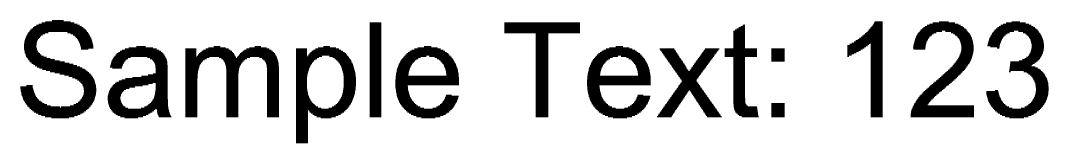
# Model space of a CAD drawing. Header units: metres. Extents: x 0.3 to 88.9, y -1.1 to 4.1.
# Drawn here: x 0.25 to 43.54, y -1.09 to 4.06 of the extents above; entities that cross this region are included whole.
import ezdxf

# ---------------------------------------------------------------- set-up
doc = ezdxf.new("R2010")
doc.units = ezdxf.units.M

msp = doc.modelspace()

# ---------------------------------------------------------------- linework, layer by layer
at = {"color": 1}
for p, q in [((1.021, 3.907), (2.637, 3.907)), ((1.142, 3.957), (2.515, 3.957)), ((1.303, 4.007), (2.349, 4.007)), ((1.584, 4.057), (2.055, 4.057)), ((14.955, 3.957), (15.446, 3.957)), ((14.955, 3.907), (15.446, 3.907)), ((20.63, 3.957), (23.801, 3.957)), ((20.63, 3.907), (23.801, 3.907)), ((30.756, 3.907), (30.761, 3.907)), ((36.176, 3.907), (36.554, 3.907)), ((36.206, 3.957), (36.554, 3.957)), ((36.233, 4.007), (36.554, 4.007)), ((38.532, 3.907), (39.733, 3.907)), ((38.676, 3.957), (39.593, 3.957)), ((38.943, 4.007), (39.333, 4.007)), ((41.634, 3.907), (42.713, 3.907)), ((41.764, 3.957), (42.579, 3.957)), ((42.002, 4.007), (42.342, 4.007)), ((0.56, 3.507), (1.269, 3.507)), ((0.592, 3.557), (1.415, 3.557)), ((0.63, 3.607), (3.041, 3.607)), ((0.672, 3.657), (2.996, 3.657)), ((0.722, 3.707), (2.945, 3.707)), ((0.779, 3.757), (2.886, 3.757)), ((0.845, 3.807), (2.817, 3.807)), ((0.925, 3.857), (2.736, 3.857)), ((2.225, 3.557), (3.081, 3.557)), ((2.369, 3.507), (3.116, 3.507)), ((14.955, 3.857), (15.446, 3.857)), ((14.955, 3.807), (15.446, 3.807)), ((14.955, 3.757), (15.446, 3.757)), ((14.955, 3.707), (15.446, 3.707)), ((14.955, 3.657), (15.446, 3.657)), ((14.955, 3.607), (15.446, 3.607)), ((14.955, 3.557), (15.446, 3.557)), ((14.955, 3.507), (15.446, 3.507)), ((20.63, 3.857), (23.801, 3.857)), ((20.63, 3.807), (23.801, 3.807)), ((20.63, 3.757), (23.801, 3.757)), ((20.63, 3.707), (23.801, 3.707)), ((20.63, 3.657), (23.801, 3.657)), ((20.63, 3.607), (23.801, 3.607)), ((20.63, 3.557), (23.801, 3.557)), ((21.948, 3.507), (22.477, 3.507)), ((30.273, 3.607), (30.761, 3.607)), ((30.273, 3.557), (30.761, 3.557)), ((30.273, 3.507), (30.761, 3.507)), ((30.342, 3.657), (30.761, 3.657)), ((30.425, 3.707), (30.761, 3.707)), ((30.507, 3.757), (30.761, 3.757)), ((30.59, 3.807), (30.761, 3.807)), ((30.673, 3.857), (30.761, 3.857)), ((35.829, 3.507), (36.554, 3.507)), ((35.882, 3.557), (36.554, 3.557)), ((35.932, 3.607), (36.554, 3.607)), ((35.98, 3.657), (36.554, 3.657)), ((36.025, 3.707), (36.554, 3.707)), ((36.067, 3.757), (36.554, 3.757)), ((36.106, 3.807), (36.554, 3.807)), ((36.142, 3.857), (36.554, 3.857)), ((38.047, 3.507), (38.705, 3.507)), ((38.082, 3.557), (38.811, 3.557)), ((38.121, 3.607), (39.047, 3.607)), ((38.166, 3.657), (40.092, 3.657)), ((38.217, 3.707), (40.042, 3.707)), ((38.276, 3.757), (39.984, 3.757)), ((38.345, 3.807), (39.916, 3.807)), ((38.428, 3.857), (39.835, 3.857)), ((39.21, 3.607), (40.138, 3.607)), ((39.441, 3.557), (40.178, 3.557)), ((39.546, 3.507), (40.213, 3.507)), ((41.171, 3.507), (41.802, 3.507)), ((41.206, 3.557), (41.896, 3.557)), ((41.245, 3.607), (42.086, 3.607)), ((41.288, 3.657), (43.075, 3.657)), ((41.338, 3.707), (43.024, 3.707)), ((41.395, 3.757), (42.965, 3.757)), ((41.46, 3.807), (42.896, 3.807)), ((41.538, 3.857), (42.814, 3.857)), ((42.287, 3.607), (43.119, 3.607)), ((42.476, 3.557), (43.157, 3.557)), ((42.569, 3.507), (43.19, 3.507)), ((0.408, 3.057), (0.917, 3.057)), ((0.413, 3.107), (0.925, 3.107)), ((0.422, 3.157), (0.938, 3.157)), ((0.433, 3.207), (0.957, 3.207)), ((0.446, 3.257), (0.983, 3.257)), ((0.463, 3.307), (1.017, 3.307)), ((0.482, 3.357), (1.059, 3.357)), ((0.505, 3.407), (1.111, 3.407)), ((0.531, 3.457), (1.177, 3.457)), ((2.463, 3.457), (3.148, 3.457)), ((2.532, 3.407), (3.176, 3.407)), ((2.586, 3.357), (3.201, 3.357)), ((2.631, 3.307), (3.223, 3.307)), ((2.667, 3.257), (3.242, 3.257)), ((2.698, 3.207), (3.259, 3.207)), ((2.723, 3.157), (3.274, 3.157)), ((2.744, 3.107), (3.286, 3.107)), ((2.762, 3.057), (3.296, 3.057)), ((14.955, 3.457), (15.446, 3.457)), ((14.955, 3.407), (15.446, 3.407)), ((14.955, 3.357), (15.446, 3.357)), ((14.955, 3.307), (15.446, 3.307)), ((14.955, 3.257), (15.446, 3.257)), ((14.955, 3.207), (15.446, 3.207)), ((14.955, 3.157), (15.446, 3.157)), ((14.955, 3.107), (15.446, 3.107)), ((14.955, 3.057), (15.446, 3.057)), ((21.948, 3.457), (22.477, 3.457)), ((21.948, 3.407), (22.477, 3.407)), ((21.948, 3.357), (22.477, 3.357)), ((21.948, 3.307), (22.477, 3.307)), ((21.948, 3.257), (22.477, 3.257)), ((21.948, 3.207), (22.477, 3.207)), ((21.948, 3.157), (22.477, 3.157)), ((21.948, 3.107), (22.477, 3.107)), ((21.948, 3.057), (22.477, 3.057)), ((30.273, 3.457), (30.761, 3.457)), ((30.273, 3.407), (30.761, 3.407)), ((30.273, 3.357), (30.761, 3.357)), ((30.273, 3.307), (30.761, 3.307)), ((30.273, 3.257), (30.761, 3.257)), ((30.273, 3.207), (30.761, 3.207)), ((30.273, 3.157), (30.761, 3.157)), ((30.273, 3.107), (30.761, 3.107)), ((30.273, 3.057), (30.761, 3.057)), ((35.172, 3.057), (35.981, 3.057)), ((35.266, 3.107), (36.038, 3.107)), ((35.354, 3.157), (36.554, 3.157)), ((35.436, 3.207), (36.554, 3.207)), ((35.512, 3.257), (36.554, 3.257)), ((35.584, 3.307), (36.554, 3.307)), ((35.65, 3.357), (36.554, 3.357)), ((35.713, 3.407), (36.554, 3.407)), ((35.773, 3.457), (36.554, 3.457)), ((36.063, 3.107), (36.554, 3.107)), ((36.063, 3.057), (36.554, 3.057)), ((37.87, 3.057), (38.376, 3.057)), ((37.881, 3.107), (38.389, 3.107)), ((37.894, 3.157), (38.407, 3.157)), ((37.908, 3.207), (38.428, 3.207)), ((37.925, 3.257), (38.455, 3.257)), ((37.944, 3.307), (38.486, 3.307)), ((37.965, 3.357), (38.525, 3.357)), ((37.989, 3.407), (38.572, 3.407)), ((38.016, 3.457), (38.63, 3.457)), ((39.619, 3.457), (40.245, 3.457)), ((39.677, 3.407), (40.272, 3.407)), ((39.724, 3.357), (40.296, 3.357)), ((39.763, 3.307), (40.317, 3.307)), ((39.795, 3.257), (40.334, 3.257)), ((39.821, 3.207), (40.349, 3.207)), ((39.842, 3.157), (40.361, 3.157)), ((39.858, 3.107), (40.371, 3.107)), ((39.87, 3.057), (40.378, 3.057)), ((40.987, 3.057), (41.497, 3.057)), ((40.999, 3.107), (41.512, 3.107)), ((41.013, 3.157), (41.53, 3.157)), ((41.029, 3.207), (41.551, 3.207)), ((41.046, 3.257), (41.576, 3.257)), ((41.066, 3.307), (41.605, 3.307)), ((41.088, 3.357), (41.64, 3.357)), ((41.113, 3.407), (41.682, 3.407)), ((41.14, 3.457), (41.735, 3.457)), ((42.634, 3.457), (43.22, 3.457)), ((42.685, 3.407), (43.246, 3.407)), ((42.726, 3.357), (43.268, 3.357)), ((42.759, 3.307), (43.288, 3.307)), ((42.785, 3.257), (43.304, 3.257)), ((42.805, 3.207), (43.318, 3.207)), ((42.82, 3.157), (43.329, 3.157)), ((42.831, 3.107), (43.337, 3.107)), ((42.837, 3.057), (43.342, 3.057)), ((0.404, 2.957), (0.916, 2.957)), ((0.405, 3.007), (0.914, 3.007)), ((0.405, 2.907), (0.922, 2.907)), ((0.41, 2.857), (0.934, 2.857)), ((0.416, 2.807), (0.952, 2.807)), ((0.426, 2.757), (0.978, 2.757)), ((0.438, 2.707), (1.012, 2.707)), ((0.454, 2.657), (1.059, 2.657)), ((0.472, 2.607), (1.123, 2.607)), ((2.777, 3.007), (3.304, 3.007)), ((2.788, 2.957), (3.309, 2.957)), ((2.798, 2.907), (3.313, 2.907)), ((2.805, 2.857), (3.098, 2.857)), ((4.261, 2.607), (6.302, 2.607)), ((4.311, 2.657), (6.264, 2.657)), ((4.371, 2.707), (6.217, 2.707)), ((4.444, 2.757), (6.155, 2.757)), ((4.535, 2.807), (6.075, 2.807)), ((4.652, 2.857), (5.972, 2.857)), ((4.815, 2.907), (5.827, 2.907)), ((5.139, 2.957), (5.511, 2.957)), ((7.203, 2.857), (7.643, 2.857)), ((7.203, 2.807), (7.643, 2.807)), ((7.203, 2.757), (7.643, 2.757)), ((7.203, 2.707), (7.643, 2.707)), ((7.203, 2.657), (7.643, 2.657)), ((7.203, 2.607), (7.643, 2.607)), ((7.729, 2.607), (9.268, 2.607)), ((7.775, 2.657), (9.234, 2.657)), ((7.827, 2.707), (9.193, 2.707)), ((7.889, 2.757), (9.144, 2.757)), ((7.961, 2.807), (9.082, 2.807)), ((8.049, 2.857), (9.003, 2.857)), ((8.167, 2.907), (8.89, 2.907)), ((8.396, 2.957), (8.656, 2.957)), ((9.457, 2.607), (10.989, 2.607)), ((9.503, 2.657), (10.955, 2.657)), ((9.556, 2.707), (10.914, 2.707)), ((9.616, 2.757), (10.864, 2.757)), ((9.687, 2.807), (10.802, 2.807)), ((9.773, 2.857), (10.721, 2.857)), ((9.89, 2.907), (10.607, 2.907)), ((10.114, 2.957), (10.37, 2.957)), ((11.858, 2.857), (12.306, 2.857)), ((11.858, 2.807), (12.306, 2.807)), ((11.858, 2.757), (12.306, 2.757)), ((11.858, 2.707), (12.306, 2.707)), ((11.858, 2.657), (12.306, 2.657)), ((11.858, 2.607), (12.306, 2.607)), ((12.372, 2.607), (13.994, 2.607)), ((12.416, 2.657), (13.945, 2.657)), ((12.466, 2.707), (13.888, 2.707)), ((12.522, 2.757), (13.823, 2.757)), ((12.589, 2.807), (13.746, 2.807)), ((12.671, 2.857), (13.651, 2.857)), ((12.784, 2.907), (13.523, 2.907)), ((13.014, 2.957), (13.279, 2.957)), ((14.955, 3.007), (15.446, 3.007)), ((14.955, 2.957), (15.446, 2.957)), ((14.955, 2.907), (15.446, 2.907)), ((14.955, 2.857), (15.446, 2.857)), ((14.955, 2.807), (15.446, 2.807)), ((14.955, 2.757), (15.446, 2.757)), ((14.955, 2.707), (15.446, 2.707)), ((14.955, 2.657), (15.446, 2.657)), ((14.955, 2.607), (15.446, 2.607)), ((16.467, 2.607), (18.308, 2.607)), ((16.521, 2.657), (18.255, 2.657)), ((16.582, 2.707), (18.195, 2.707)), ((16.653, 2.757), (18.125, 2.757)), ((16.737, 2.807), (18.044, 2.807)), ((16.84, 2.857), (17.942, 2.857)), ((16.98, 2.907), (17.805, 2.907)), ((17.25, 2.957), (17.541, 2.957)), ((21.948, 3.007), (22.477, 3.007)), ((21.948, 2.957), (22.477, 2.957)), ((21.948, 2.907), (22.477, 2.907)), ((21.948, 2.857), (22.477, 2.857)), ((21.948, 2.807), (22.477, 2.807)), ((21.948, 2.757), (22.477, 2.757)), ((21.948, 2.707), (22.477, 2.707)), ((21.948, 2.657), (22.477, 2.657)), ((21.948, 2.607), (22.477, 2.607)), ((24.54, 2.607), (26.382, 2.607)), ((24.595, 2.657), (26.329, 2.657)), ((24.656, 2.707), (26.268, 2.707)), ((24.727, 2.757), (26.199, 2.757)), ((24.81, 2.807), (26.117, 2.807)), ((24.913, 2.857), (26.016, 2.857)), ((25.053, 2.907), (25.879, 2.907)), ((25.323, 2.957), (25.615, 2.957)), ((27.169, 2.857), (27.781, 2.857)), ((27.205, 2.807), (27.814, 2.807)), ((27.24, 2.757), (27.847, 2.757)), ((27.275, 2.707), (27.879, 2.707)), ((27.31, 2.657), (27.912, 2.657)), ((27.345, 2.607), (27.945, 2.607)), ((28.903, 2.607), (29.484, 2.607)), ((28.939, 2.657), (29.52, 2.657)), ((28.974, 2.707), (29.557, 2.707)), ((29.01, 2.757), (29.594, 2.757)), ((29.046, 2.807), (29.63, 2.807)), ((29.081, 2.857), (29.667, 2.857)), ((29.913, 2.857), (31.255, 2.857)), ((29.913, 2.807), (31.255, 2.807)), ((29.913, 2.757), (31.255, 2.757)), ((29.913, 2.707), (31.255, 2.707)), ((29.913, 2.657), (31.255, 2.657)), ((29.913, 2.607), (31.255, 2.607)), ((30.273, 3.007), (30.761, 3.007)), ((30.273, 2.957), (30.761, 2.957)), ((30.273, 2.907), (30.761, 2.907)), ((31.872, 2.857), (32.431, 2.857)), ((31.872, 2.807), (32.431, 2.807)), ((31.872, 2.757), (32.431, 2.757)), ((31.872, 2.707), (32.431, 2.707)), ((31.872, 2.657), (32.431, 2.657)), ((31.872, 2.607), (32.431, 2.607)), ((35.08, 3.007), (35.919, 3.007)), ((35.08, 2.957), (35.853, 2.957)), ((35.08, 2.907), (35.781, 2.907)), ((35.08, 2.857), (35.705, 2.857)), ((35.08, 2.807), (35.624, 2.807)), ((35.08, 2.757), (35.538, 2.757)), ((35.08, 2.707), (35.448, 2.707)), ((35.08, 2.657), (35.352, 2.657)), ((35.08, 2.607), (35.247, 2.607)), ((36.063, 3.007), (36.554, 3.007)), ((36.063, 2.957), (36.554, 2.957)), ((36.063, 2.907), (36.554, 2.907)), ((36.063, 2.857), (36.554, 2.857)), ((36.063, 2.807), (36.554, 2.807)), ((36.063, 2.757), (36.554, 2.757)), ((36.063, 2.707), (36.554, 2.707)), ((36.063, 2.657), (36.554, 2.657)), ((36.063, 2.607), (36.554, 2.607)), ((37.847, 2.907), (38.351, 2.907)), ((37.853, 2.957), (38.357, 2.957)), ((37.861, 3.007), (38.365, 3.007)), ((37.868, 2.857), (38.348, 2.857)), ((39.816, 2.607), (40.349, 2.607)), ((39.835, 2.657), (40.361, 2.657)), ((39.851, 2.707), (40.37, 2.707)), ((39.864, 2.757), (40.378, 2.757)), ((39.874, 2.807), (40.383, 2.807)), ((39.877, 3.007), (40.383, 3.007)), ((39.88, 2.857), (40.386, 2.857)), ((39.882, 2.957), (40.386, 2.957)), ((39.883, 2.907), (40.387, 2.907)), ((40.977, 3.007), (41.484, 3.007)), ((41.099, 2.957), (41.474, 2.957)), ((41.381, 2.907), (41.465, 2.907)), ((42.725, 2.607), (43.263, 2.607)), ((42.759, 2.657), (43.285, 2.657)), ((42.785, 2.707), (43.303, 2.707)), ((42.805, 2.757), (43.318, 2.757)), ((42.82, 2.807), (43.329, 2.807)), ((42.83, 2.857), (43.337, 2.857)), ((42.837, 2.907), (43.343, 2.907)), ((42.84, 3.007), (43.345, 3.007)), ((42.84, 2.957), (43.345, 2.957)), ((0.495, 2.557), (1.218, 2.557)), ((0.521, 2.507), (1.343, 2.507)), ((0.552, 2.457), (1.497, 2.457)), ((0.587, 2.407), (1.679, 2.407)), ((0.628, 2.357), (1.889, 2.357)), ((0.675, 2.307), (2.101, 2.307)), ((0.729, 2.257), (2.296, 2.257)), ((0.792, 2.207), (2.473, 2.207)), ((4.048, 2.207), (4.564, 2.207)), ((4.064, 2.257), (4.589, 2.257)), ((4.083, 2.307), (4.619, 2.307)), ((4.103, 2.357), (4.656, 2.357)), ((4.127, 2.407), (4.703, 2.407)), ((4.154, 2.457), (4.77, 2.457)), ((4.184, 2.507), (4.88, 2.507)), ((4.22, 2.557), (6.332, 2.557)), ((5.601, 2.507), (6.357, 2.507)), ((5.715, 2.457), (6.378, 2.457)), ((5.789, 2.407), (6.395, 2.407)), ((5.842, 2.357), (6.409, 2.357)), ((5.876, 2.307), (6.42, 2.307)), ((5.901, 2.257), (6.427, 2.257)), ((5.918, 2.207), (6.432, 2.207)), ((7.203, 2.557), (7.643, 2.557)), ((7.203, 2.507), (7.643, 2.507)), ((7.203, 2.457), (8.079, 2.457)), ((7.203, 2.407), (7.996, 2.407)), ((7.203, 2.357), (7.935, 2.357)), ((7.203, 2.307), (7.887, 2.307)), ((7.203, 2.257), (7.849, 2.257)), ((7.203, 2.207), (7.819, 2.207)), ((7.653, 2.507), (8.201, 2.507)), ((7.688, 2.557), (9.296, 2.557)), ((8.62, 2.507), (9.32, 2.507)), ((8.72, 2.457), (9.339, 2.457)), ((8.778, 2.407), (9.702, 2.407)), ((8.817, 2.357), (9.641, 2.357)), ((8.846, 2.307), (9.593, 2.307)), ((8.868, 2.257), (9.554, 2.257)), ((8.885, 2.207), (9.524, 2.207)), ((9.34, 2.457), (9.782, 2.457)), ((9.376, 2.507), (9.904, 2.507)), ((9.414, 2.557), (11.017, 2.557)), ((10.319, 2.507), (11.04, 2.507)), ((10.423, 2.457), (11.06, 2.457)), ((10.488, 2.407), (11.076, 2.407)), ((10.534, 2.357), (11.09, 2.357)), ((10.567, 2.307), (11.101, 2.307)), ((10.591, 2.257), (11.11, 2.257)), ((10.607, 2.207), (11.117, 2.207)), ((11.858, 2.557), (12.306, 2.557)), ((11.858, 2.507), (12.807, 2.507)), ((11.858, 2.457), (12.725, 2.457)), ((11.858, 2.407), (12.662, 2.407)), ((11.858, 2.357), (12.609, 2.357)), ((11.858, 2.307), (12.563, 2.307)), ((11.858, 2.257), (12.522, 2.257)), ((11.858, 2.207), (12.487, 2.207)), ((12.332, 2.557), (12.934, 2.557)), ((13.27, 2.557), (14.038, 2.557)), ((13.399, 2.507), (14.077, 2.507)), ((13.481, 2.457), (14.111, 2.457)), ((13.544, 2.407), (14.143, 2.407)), ((13.596, 2.357), (14.171, 2.357)), ((13.641, 2.307), (14.196, 2.307)), ((13.679, 2.257), (14.219, 2.257)), ((13.711, 2.207), (14.24, 2.207)), ((14.955, 2.557), (15.446, 2.557)), ((14.955, 2.507), (15.446, 2.507)), ((14.955, 2.457), (15.446, 2.457)), ((14.955, 2.407), (15.446, 2.407)), ((14.955, 2.357), (15.446, 2.357)), ((14.955, 2.307), (15.446, 2.307)), ((14.955, 2.257), (15.446, 2.257)), ((14.955, 2.207), (15.446, 2.207)), ((16.189, 2.207), (16.729, 2.207)), ((16.212, 2.257), (16.765, 2.257)), ((16.238, 2.307), (16.808, 2.307)), ((16.267, 2.357), (16.859, 2.357)), ((16.299, 2.407), (16.92, 2.407)), ((16.335, 2.457), (16.996, 2.457)), ((16.374, 2.507), (17.101, 2.507)), ((16.418, 2.557), (17.332, 2.557)), ((17.472, 2.557), (18.356, 2.557)), ((17.698, 2.507), (18.399, 2.507)), ((17.802, 2.457), (18.438, 2.457)), ((17.876, 2.407), (18.472, 2.407)), ((17.935, 2.357), (18.503, 2.357)), ((17.984, 2.307), (18.531, 2.307)), ((18.026, 2.257), (18.557, 2.257)), ((18.06, 2.207), (18.579, 2.207)), ((21.948, 2.557), (22.477, 2.557)), ((21.948, 2.507), (22.477, 2.507)), ((21.948, 2.457), (22.477, 2.457)), ((21.948, 2.407), (22.477, 2.407)), ((21.948, 2.357), (22.477, 2.357)), ((21.948, 2.307), (22.477, 2.307)), ((21.948, 2.257), (22.477, 2.257)), ((21.948, 2.207), (22.477, 2.207)), ((24.263, 2.207), (24.803, 2.207)), ((24.286, 2.257), (24.839, 2.257)), ((24.312, 2.307), (24.882, 2.307)), ((24.341, 2.357), (24.933, 2.357)), ((24.373, 2.407), (24.993, 2.407)), ((24.408, 2.457), (25.07, 2.457)), ((24.448, 2.507), (25.175, 2.507)), ((24.491, 2.557), (25.405, 2.557)), ((25.546, 2.557), (26.43, 2.557)), ((25.772, 2.507), (26.473, 2.507)), ((25.875, 2.457), (26.512, 2.457)), ((25.949, 2.407), (26.546, 2.407)), ((26.008, 2.357), (26.577, 2.357)), ((26.058, 2.307), (26.605, 2.307)), ((26.1, 2.257), (26.63, 2.257)), ((26.134, 2.207), (26.653, 2.207)), ((27.38, 2.557), (27.978, 2.557)), ((27.416, 2.507), (28.01, 2.507)), ((27.451, 2.457), (28.043, 2.457)), ((27.486, 2.407), (28.076, 2.407)), ((27.521, 2.357), (28.109, 2.357)), ((27.556, 2.307), (28.141, 2.307)), ((27.592, 2.257), (28.174, 2.257)), ((27.627, 2.207), (28.207, 2.207)), ((28.618, 2.207), (29.19, 2.207)), ((28.653, 2.257), (29.227, 2.257)), ((28.689, 2.307), (29.263, 2.307)), ((28.725, 2.357), (29.3, 2.357)), ((28.76, 2.407), (29.337, 2.407)), ((28.796, 2.457), (29.374, 2.457)), ((28.832, 2.507), (29.41, 2.507)), ((28.867, 2.557), (29.447, 2.557)), ((29.913, 2.557), (31.255, 2.557)), ((30.273, 2.507), (30.761, 2.507)), ((30.273, 2.457), (30.761, 2.457)), ((30.273, 2.407), (30.761, 2.407)), ((30.273, 2.357), (30.761, 2.357)), ((30.273, 2.307), (30.761, 2.307)), ((30.273, 2.257), (30.761, 2.257)), ((30.273, 2.207), (30.761, 2.207)), ((31.872, 2.557), (32.431, 2.557)), ((31.872, 2.507), (32.431, 2.507)), ((31.872, 2.457), (32.431, 2.457)), ((31.872, 2.407), (32.431, 2.407)), ((31.872, 2.357), (32.431, 2.357)), ((35.08, 2.557), (35.131, 2.557)), ((36.063, 2.557), (36.554, 2.557)), ((36.063, 2.507), (36.554, 2.507)), ((36.063, 2.457), (36.554, 2.457)), ((36.063, 2.407), (36.554, 2.407)), ((36.063, 2.357), (36.554, 2.357)), ((36.063, 2.307), (36.554, 2.307)), ((36.063, 2.257), (36.554, 2.257)), ((36.063, 2.207), (36.554, 2.207)), ((39.558, 2.207), (40.166, 2.207)), ((39.6, 2.257), (40.198, 2.257)), ((39.639, 2.307), (40.227, 2.307)), ((39.676, 2.357), (40.253, 2.357)), ((39.709, 2.407), (40.277, 2.407)), ((39.74, 2.457), (40.299, 2.457)), ((39.768, 2.507), (40.318, 2.507)), ((39.794, 2.557), (40.334, 2.557)), ((41.931, 2.207), (42.874, 2.207)), ((41.937, 2.257), (42.957, 2.257)), ((41.943, 2.307), (43.025, 2.307)), ((42.311, 2.357), (43.082, 2.357)), ((42.45, 2.407), (43.131, 2.407)), ((42.547, 2.457), (43.172, 2.457)), ((42.623, 2.507), (43.207, 2.507)), ((42.681, 2.557), (43.238, 2.557)), ((0.865, 2.157), (2.626, 2.157)), ((0.95, 2.107), (2.752, 2.107)), ((1.052, 2.057), (2.853, 2.057)), ((1.18, 2.007), (2.939, 2.007)), ((1.331, 1.957), (3.013, 1.957)), ((1.504, 1.907), (3.078, 1.907)), ((1.698, 1.857), (3.134, 1.857)), ((1.904, 1.807), (3.183, 1.807)), ((2.1, 1.757), (3.226, 1.757)), ((4.022, 2.107), (4.524, 2.107)), ((4.034, 2.157), (4.542, 2.157)), ((4.118, 2.057), (4.508, 2.057)), ((4.484, 2.007), (4.494, 2.007)), ((5.632, 1.757), (6.442, 1.757)), ((5.842, 1.807), (6.442, 1.807)), ((5.931, 2.157), (6.435, 2.157)), ((5.939, 2.107), (6.438, 2.107)), ((5.945, 2.057), (6.44, 2.057)), ((5.946, 1.857), (6.442, 1.857)), ((5.947, 1.907), (6.442, 1.907)), ((5.948, 2.007), (6.441, 2.007)), ((5.948, 1.957), (6.442, 1.957)), ((7.203, 2.157), (7.793, 2.157)), ((7.203, 2.107), (7.773, 2.107)), ((7.203, 2.057), (7.756, 2.057)), ((7.203, 2.007), (7.742, 2.007)), ((7.203, 1.957), (7.731, 1.957)), ((7.203, 1.907), (7.722, 1.907)), ((7.203, 1.857), (7.715, 1.857)), ((7.203, 1.807), (7.709, 1.807)), ((7.203, 1.757), (7.704, 1.757)), ((8.898, 2.157), (9.499, 2.157)), ((8.908, 2.107), (9.479, 2.107)), ((8.915, 2.057), (9.463, 2.057)), ((8.92, 2.007), (9.449, 2.007)), ((8.923, 1.957), (9.439, 1.957)), ((8.925, 1.907), (9.431, 1.907)), ((8.925, 1.857), (9.425, 1.857)), ((8.925, 1.807), (9.42, 1.807)), ((8.925, 1.757), (9.418, 1.757)), ((10.618, 2.157), (11.122, 2.157)), ((10.626, 2.107), (11.126, 2.107)), ((10.632, 2.057), (11.128, 2.057)), ((10.636, 2.007), (11.13, 2.007)), ((10.638, 1.957), (11.13, 1.957)), ((10.64, 1.907), (11.13, 1.907)), ((10.641, 1.857), (11.13, 1.857)), ((10.641, 1.807), (11.13, 1.807)), ((10.641, 1.757), (11.13, 1.757)), ((11.858, 2.157), (12.457, 2.157)), ((11.858, 2.107), (12.431, 2.107)), ((11.858, 2.057), (12.409, 2.057)), ((11.858, 2.007), (12.389, 2.007)), ((11.858, 1.957), (12.373, 1.957)), ((11.858, 1.907), (12.358, 1.907)), ((11.858, 1.857), (12.346, 1.857)), ((11.858, 1.807), (12.335, 1.807)), ((11.858, 1.757), (12.327, 1.757)), ((13.739, 2.157), (14.259, 2.157)), ((13.763, 2.107), (14.276, 2.107)), ((13.783, 2.057), (14.292, 2.057)), ((13.8, 2.007), (14.306, 2.007)), ((13.815, 1.957), (14.319, 1.957)), ((13.828, 1.907), (14.33, 1.907)), ((13.838, 1.857), (14.34, 1.857)), ((13.847, 1.807), (14.348, 1.807)), ((13.855, 1.757), (14.356, 1.757)), ((14.955, 2.157), (15.446, 2.157)), ((14.955, 2.107), (15.446, 2.107)), ((14.955, 2.057), (15.446, 2.057)), ((14.955, 2.007), (15.446, 2.007)), ((14.955, 1.957), (15.446, 1.957)), ((14.955, 1.907), (15.446, 1.907)), ((14.955, 1.857), (15.446, 1.857)), ((14.955, 1.807), (15.446, 1.807)), ((14.955, 1.757), (15.446, 1.757)), ((16.065, 1.757), (16.581, 1.757)), ((16.073, 1.807), (16.586, 1.807)), ((16.082, 1.857), (16.594, 1.857)), ((16.092, 1.907), (16.603, 1.907)), ((16.104, 1.957), (16.616, 1.957)), ((16.117, 2.007), (16.631, 2.007)), ((16.132, 2.057), (16.65, 2.057)), ((16.149, 2.107), (16.672, 2.107)), ((16.168, 2.157), (16.698, 2.157)), ((18.088, 2.157), (18.599, 2.157)), ((18.111, 2.107), (18.618, 2.107)), ((18.13, 2.057), (18.634, 2.057)), ((18.146, 2.007), (18.648, 2.007)), ((18.16, 1.957), (18.661, 1.957)), ((18.171, 1.907), (18.672, 1.907)), ((18.18, 1.857), (18.682, 1.857)), ((18.188, 1.807), (18.69, 1.807)), ((18.194, 1.757), (18.697, 1.757)), ((21.948, 2.157), (22.477, 2.157)), ((21.948, 2.107), (22.477, 2.107)), ((21.948, 2.057), (22.477, 2.057)), ((21.948, 2.007), (22.477, 2.007)), ((21.948, 1.957), (22.477, 1.957)), ((21.948, 1.907), (22.477, 1.907)), ((21.948, 1.857), (22.477, 1.857)), ((21.948, 1.807), (22.477, 1.807)), ((21.948, 1.757), (22.477, 1.757)), ((24.139, 1.757), (24.654, 1.757)), ((24.147, 1.807), (24.66, 1.807)), ((24.156, 1.857), (24.667, 1.857)), ((24.166, 1.907), (24.677, 1.907)), ((24.178, 1.957), (24.69, 1.957)), ((24.191, 2.007), (24.705, 2.007)), ((24.206, 2.057), (24.723, 2.057)), ((24.223, 2.107), (24.746, 2.107)), ((24.242, 2.157), (24.772, 2.157)), ((26.162, 2.157), (26.673, 2.157)), ((26.185, 2.107), (26.691, 2.107)), ((26.204, 2.057), (26.707, 2.057)), ((26.22, 2.007), (26.722, 2.007)), ((26.233, 1.957), (26.735, 1.957)), ((26.245, 1.907), (26.746, 1.907)), ((26.254, 1.857), (26.755, 1.857)), ((26.261, 1.807), (26.763, 1.807)), ((26.267, 1.757), (26.77, 1.757)), ((27.662, 2.157), (28.239, 2.157)), ((27.697, 2.107), (28.271, 2.107)), ((27.732, 2.057), (28.302, 2.057)), ((27.768, 2.007), (28.333, 2.007)), ((27.803, 1.957), (28.364, 1.957)), ((27.838, 1.907), (28.393, 1.907)), ((27.873, 1.857), (28.933, 1.857)), ((27.908, 1.807), (28.896, 1.807)), ((27.944, 1.757), (28.86, 1.757)), ((28.41, 1.907), (28.97, 1.907)), ((28.443, 1.957), (29.007, 1.957)), ((28.477, 2.007), (29.043, 2.007)), ((28.512, 2.057), (29.08, 2.057)), ((28.547, 2.107), (29.117, 2.107)), ((28.582, 2.157), (29.153, 2.157)), ((30.273, 2.157), (30.761, 2.157)), ((30.273, 2.107), (30.761, 2.107)), ((30.273, 2.057), (30.761, 2.057)), ((30.273, 2.007), (30.761, 2.007)), ((30.273, 1.957), (30.761, 1.957)), ((30.273, 1.907), (30.761, 1.907)), ((30.273, 1.857), (30.761, 1.857)), ((30.273, 1.807), (30.761, 1.807)), ((30.273, 1.757), (30.761, 1.757)), ((36.063, 2.157), (36.554, 2.157)), ((36.063, 2.107), (36.554, 2.107)), ((36.063, 2.057), (36.554, 2.057)), ((36.063, 2.007), (36.554, 2.007)), ((36.063, 1.957), (36.554, 1.957)), ((36.063, 1.907), (36.554, 1.907)), ((36.063, 1.857), (36.554, 1.857)), ((36.063, 1.807), (36.554, 1.807)), ((36.063, 1.757), (36.554, 1.757)), ((39.1, 1.757), (39.781, 1.757)), ((39.156, 1.807), (39.832, 1.807)), ((39.211, 1.857), (39.881, 1.857)), ((39.265, 1.907), (39.928, 1.907)), ((39.317, 1.957), (39.973, 1.957)), ((39.369, 2.007), (40.016, 2.007)), ((39.418, 2.057), (40.057, 2.057)), ((39.467, 2.107), (40.096, 2.107)), ((39.513, 2.157), (40.132, 2.157)), ((41.893, 1.907), (41.943, 1.907)), ((41.899, 1.957), (43.223, 1.957)), ((41.905, 2.007), (43.16, 2.007)), ((41.912, 2.057), (43.082, 2.057)), ((41.918, 2.107), (42.98, 2.107)), ((41.924, 2.157), (42.833, 2.157)), ((42.511, 1.907), (43.276, 1.907)), ((42.627, 1.857), (43.321, 1.857)), ((42.707, 1.807), (43.36, 1.807)), ((42.77, 1.757), (43.393, 1.757)), ((0.499, 1.307), (0.753, 1.307)), ((2.283, 1.707), (3.263, 1.707)), ((2.44, 1.657), (3.295, 1.657)), ((2.559, 1.607), (3.323, 1.607)), ((2.651, 1.557), (3.348, 1.557)), ((2.723, 1.507), (3.369, 1.507)), ((2.779, 1.457), (3.386, 1.457)), ((2.822, 1.407), (3.401, 1.407)), ((2.855, 1.357), (3.413, 1.357)), ((2.881, 1.307), (3.422, 1.307)), ((4.134, 1.307), (5.382, 1.307)), ((4.182, 1.357), (5.626, 1.357)), ((4.24, 1.407), (5.811, 1.407)), ((4.313, 1.457), (6.442, 1.457)), ((4.401, 1.507), (6.442, 1.507)), ((4.513, 1.557), (6.442, 1.557)), ((4.676, 1.607), (6.442, 1.607)), ((4.968, 1.657), (6.442, 1.657)), ((5.346, 1.707), (6.442, 1.707)), ((5.945, 1.407), (6.442, 1.407)), ((5.945, 1.357), (6.442, 1.357)), ((5.945, 1.307), (6.442, 1.307)), ((7.203, 1.707), (7.7, 1.707)), ((7.203, 1.657), (7.698, 1.657)), ((7.203, 1.607), (7.696, 1.607)), ((7.203, 1.557), (7.695, 1.557)), ((7.203, 1.507), (7.694, 1.507)), ((7.203, 1.457), (7.694, 1.457)), ((7.203, 1.407), (7.694, 1.407)), ((7.203, 1.357), (7.694, 1.357)), ((7.203, 1.307), (7.694, 1.307)), ((8.925, 1.707), (9.416, 1.707)), ((8.925, 1.657), (9.416, 1.657)), ((8.925, 1.607), (9.416, 1.607)), ((8.925, 1.557), (9.416, 1.557)), ((8.925, 1.507), (9.416, 1.507)), ((8.925, 1.457), (9.416, 1.457)), ((8.925, 1.407), (9.416, 1.407)), ((8.925, 1.357), (9.416, 1.357)), ((8.925, 1.307), (9.416, 1.307)), ((10.641, 1.707), (11.13, 1.707)), ((10.641, 1.657), (11.13, 1.657)), ((10.641, 1.607), (11.13, 1.607)), ((10.641, 1.557), (11.13, 1.557)), ((10.641, 1.507), (11.13, 1.507)), ((10.641, 1.457), (11.13, 1.457)), ((10.641, 1.407), (11.13, 1.407)), ((10.641, 1.357), (11.13, 1.357)), ((10.641, 1.307), (11.13, 1.307)), ((11.858, 1.707), (12.319, 1.707)), ((11.858, 1.657), (12.314, 1.657)), ((11.858, 1.607), (12.309, 1.607)), ((11.858, 1.557), (12.306, 1.557)), ((11.858, 1.507), (12.304, 1.507)), ((11.858, 1.457), (12.303, 1.457)), ((11.858, 1.407), (12.303, 1.407)), ((11.858, 1.357), (12.304, 1.357)), ((11.858, 1.307), (12.306, 1.307)), ((13.86, 1.707), (14.362, 1.707)), ((13.865, 1.657), (14.366, 1.657)), ((13.867, 1.307), (14.368, 1.307)), ((13.868, 1.607), (14.37, 1.607)), ((13.869, 1.357), (14.371, 1.357)), ((13.87, 1.557), (14.372, 1.557)), ((13.871, 1.407), (14.373, 1.407)), ((13.872, 1.507), (14.374, 1.507)), ((13.872, 1.457), (14.374, 1.457)), ((14.955, 1.707), (15.446, 1.707)), ((14.955, 1.657), (15.446, 1.657)), ((14.955, 1.607), (15.446, 1.607)), ((14.955, 1.557), (15.446, 1.557)), ((14.955, 1.507), (15.446, 1.507)), ((14.955, 1.457), (15.446, 1.457)), ((14.955, 1.407), (15.446, 1.407)), ((14.955, 1.357), (15.446, 1.357)), ((14.955, 1.307), (15.446, 1.307)), ((16.044, 1.457), (18.715, 1.457)), ((16.044, 1.407), (18.714, 1.407)), ((16.045, 1.507), (18.714, 1.507)), ((16.045, 1.357), (18.713, 1.357)), ((16.046, 1.307), (16.552, 1.307)), ((16.047, 1.557), (18.713, 1.557)), ((16.05, 1.607), (18.711, 1.607)), ((16.054, 1.657), (18.707, 1.657)), ((16.059, 1.707), (18.702, 1.707)), ((21.948, 1.707), (22.477, 1.707)), ((21.948, 1.657), (22.477, 1.657)), ((21.948, 1.607), (22.477, 1.607)), ((21.948, 1.557), (22.477, 1.557)), ((21.948, 1.507), (22.477, 1.507)), ((21.948, 1.457), (22.477, 1.457)), ((21.948, 1.407), (22.477, 1.407)), ((21.948, 1.357), (22.477, 1.357)), ((21.948, 1.307), (22.477, 1.307)), ((24.117, 1.407), (26.788, 1.407)), ((24.118, 1.457), (26.789, 1.457)), ((24.118, 1.357), (26.787, 1.357)), ((24.119, 1.507), (26.788, 1.507)), ((24.12, 1.307), (24.626, 1.307)), ((24.121, 1.557), (26.787, 1.557)), ((24.124, 1.607), (26.784, 1.607)), ((24.128, 1.657), (26.781, 1.657)), ((24.133, 1.707), (26.776, 1.707)), ((27.979, 1.707), (28.823, 1.707)), ((27.98, 1.307), (28.855, 1.307)), ((28.014, 1.657), (28.786, 1.657)), ((28.015, 1.357), (28.82, 1.357)), ((28.049, 1.607), (28.75, 1.607)), ((28.05, 1.407), (28.785, 1.407)), ((28.084, 1.557), (28.713, 1.557)), ((28.085, 1.457), (28.75, 1.457)), ((28.12, 1.507), (28.714, 1.507)), ((30.273, 1.707), (30.761, 1.707)), ((30.273, 1.657), (30.761, 1.657)), ((30.273, 1.607), (30.761, 1.607)), ((30.273, 1.557), (30.761, 1.557)), ((30.273, 1.507), (30.761, 1.507)), ((30.273, 1.457), (30.761, 1.457)), ((30.273, 1.407), (30.761, 1.407)), ((30.273, 1.357), (30.761, 1.357)), ((30.273, 1.307), (30.761, 1.307)), ((36.063, 1.707), (36.554, 1.707)), ((36.063, 1.657), (36.554, 1.657)), ((36.063, 1.607), (36.554, 1.607)), ((36.063, 1.557), (36.554, 1.557)), ((36.063, 1.507), (36.554, 1.507)), ((36.063, 1.457), (36.554, 1.457)), ((36.063, 1.407), (36.554, 1.407)), ((36.063, 1.357), (36.554, 1.357)), ((36.063, 1.307), (36.554, 1.307)), ((38.568, 1.307), (39.283, 1.307)), ((38.626, 1.357), (39.341, 1.357)), ((38.685, 1.407), (39.399, 1.407)), ((38.745, 1.457), (39.456, 1.457)), ((38.806, 1.507), (39.512, 1.507)), ((38.866, 1.557), (39.568, 1.557)), ((38.926, 1.607), (39.623, 1.607)), ((38.985, 1.657), (39.677, 1.657)), ((39.043, 1.707), (39.73, 1.707)), ((42.821, 1.707), (43.422, 1.707)), ((42.863, 1.657), (43.447, 1.657)), ((42.899, 1.607), (43.468, 1.607)), ((42.929, 1.557), (43.486, 1.557)), ((42.954, 1.507), (43.501, 1.507)), ((42.974, 1.457), (43.513, 1.457)), ((42.99, 1.407), (43.523, 1.407)), ((43.002, 1.357), (43.531, 1.357)), ((43.011, 1.307), (43.536, 1.307)), ((0.252, 1.257), (0.76, 1.257)), ((0.255, 1.207), (0.77, 1.207)), ((0.26, 1.157), (0.78, 1.157)), ((0.266, 1.107), (0.794, 1.107)), ((0.274, 1.057), (0.809, 1.057)), ((0.285, 1.007), (0.827, 1.007)), ((0.297, 0.957), (0.848, 0.957)), ((0.311, 0.907), (0.873, 0.907)), ((2.896, 0.907), (3.412, 0.907)), ((2.899, 1.257), (3.428, 1.257)), ((2.91, 0.957), (3.421, 0.957)), ((2.913, 1.207), (3.433, 1.207)), ((2.92, 1.007), (3.428, 1.007)), ((2.921, 1.157), (3.435, 1.157)), ((2.924, 1.057), (3.433, 1.057)), ((2.925, 1.107), (3.435, 1.107)), ((3.941, 0.907), (4.472, 0.907)), ((3.951, 0.957), (4.491, 0.957)), ((3.964, 1.007), (4.518, 1.007)), ((3.981, 1.057), (4.556, 1.057)), ((4.003, 1.107), (4.608, 1.107)), ((4.028, 1.157), (4.686, 1.157)), ((4.058, 1.207), (4.822, 1.207)), ((4.093, 1.257), (5.065, 1.257)), ((5.909, 0.907), (6.444, 0.907)), ((5.92, 0.957), (6.443, 0.957)), ((5.928, 1.007), (6.443, 1.007)), ((5.935, 1.057), (6.442, 1.057)), ((5.939, 1.107), (6.442, 1.107)), ((5.943, 1.157), (6.442, 1.157)), ((5.945, 1.257), (6.442, 1.257)), ((5.945, 1.207), (6.442, 1.207)), ((7.203, 1.257), (7.694, 1.257)), ((7.203, 1.207), (7.694, 1.207)), ((7.203, 1.157), (7.694, 1.157)), ((7.203, 1.107), (7.694, 1.107)), ((7.203, 1.057), (7.694, 1.057)), ((7.203, 1.007), (7.694, 1.007)), ((7.203, 0.957), (7.694, 0.957)), ((7.203, 0.907), (7.694, 0.907)), ((8.925, 1.257), (9.416, 1.257)), ((8.925, 1.207), (9.416, 1.207)), ((8.925, 1.157), (9.416, 1.157)), ((8.925, 1.107), (9.416, 1.107)), ((8.925, 1.057), (9.416, 1.057)), ((8.925, 1.007), (9.416, 1.007)), ((8.925, 0.957), (9.416, 0.957)), ((8.925, 0.907), (9.416, 0.907)), ((10.641, 1.257), (11.13, 1.257)), ((10.641, 1.207), (11.13, 1.207)), ((10.641, 1.157), (11.13, 1.157)), ((10.641, 1.107), (11.13, 1.107)), ((10.641, 1.057), (11.13, 1.057)), ((10.641, 1.007), (11.13, 1.007)), ((10.641, 0.957), (11.13, 0.957)), ((10.641, 0.907), (11.13, 0.907)), ((11.858, 1.257), (12.309, 1.257)), ((11.858, 1.207), (12.313, 1.207)), ((11.858, 1.157), (12.319, 1.157)), ((11.858, 1.107), (12.326, 1.107)), ((11.858, 1.057), (12.334, 1.057)), ((11.858, 1.007), (12.344, 1.007)), ((11.858, 0.957), (12.357, 0.957)), ((11.858, 0.907), (12.371, 0.907)), ((13.795, 0.907), (14.3, 0.907)), ((13.81, 0.957), (14.313, 0.957)), ((13.823, 1.007), (14.325, 1.007)), ((13.834, 1.057), (14.336, 1.057)), ((13.844, 1.107), (14.345, 1.107)), ((13.851, 1.157), (14.352, 1.157)), ((13.858, 1.207), (14.359, 1.207)), ((13.863, 1.257), (14.364, 1.257)), ((14.955, 1.257), (15.446, 1.257)), ((14.955, 1.207), (15.446, 1.207)), ((14.955, 1.157), (15.446, 1.157)), ((14.955, 1.107), (15.446, 1.107)), ((14.955, 1.057), (15.446, 1.057)), ((14.955, 1.007), (15.446, 1.007)), ((14.955, 0.957), (15.446, 0.957)), ((14.955, 0.907), (15.446, 0.907)), ((16.049, 1.257), (16.556, 1.257)), ((16.053, 1.207), (16.561, 1.207)), ((16.058, 1.157), (16.568, 1.157)), ((16.065, 1.107), (16.577, 1.107)), ((16.072, 1.057), (16.587, 1.057)), ((16.081, 1.007), (16.599, 1.007)), ((16.092, 0.957), (16.614, 0.957)), ((16.104, 0.907), (16.63, 0.907)), ((18.181, 0.907), (18.404, 0.907)), ((21.948, 1.257), (22.477, 1.257)), ((21.948, 1.207), (22.477, 1.207)), ((21.948, 1.157), (22.477, 1.157)), ((21.948, 1.107), (22.477, 1.107)), ((21.948, 1.057), (22.477, 1.057)), ((21.948, 1.007), (22.477, 1.007)), ((21.948, 0.957), (22.477, 0.957)), ((21.948, 0.907), (22.477, 0.907)), ((24.123, 1.257), (24.63, 1.257)), ((24.127, 1.207), (24.635, 1.207)), ((24.132, 1.157), (24.642, 1.157)), ((24.138, 1.107), (24.65, 1.107)), ((24.146, 1.057), (24.661, 1.057)), ((24.155, 1.007), (24.673, 1.007)), ((24.165, 0.957), (24.687, 0.957)), ((24.178, 0.907), (24.704, 0.907)), ((26.255, 0.907), (26.478, 0.907)), ((27.699, 0.907), (28.26, 0.907)), ((27.734, 0.957), (28.293, 0.957)), ((27.769, 1.007), (28.327, 1.007)), ((27.804, 1.057), (28.36, 1.057)), ((27.839, 1.107), (28.393, 1.107)), ((27.874, 1.157), (28.96, 1.157)), ((27.91, 1.207), (28.925, 1.207)), ((27.945, 1.257), (28.89, 1.257)), ((28.441, 1.107), (28.996, 1.107)), ((28.474, 1.057), (29.031, 1.057)), ((28.506, 1.007), (29.066, 1.007)), ((28.539, 0.957), (29.101, 0.957)), ((28.572, 0.907), (29.136, 0.907)), ((30.273, 1.257), (30.761, 1.257)), ((30.273, 1.207), (30.761, 1.207)), ((30.273, 1.157), (30.761, 1.157)), ((30.273, 1.107), (30.761, 1.107)), ((30.273, 1.057), (30.761, 1.057)), ((30.273, 1.007), (30.761, 1.007)), ((30.273, 0.957), (30.761, 0.957)), ((30.273, 0.907), (30.761, 0.907)), ((36.063, 1.257), (36.554, 1.257)), ((36.063, 1.207), (36.554, 1.207)), ((36.063, 1.157), (36.554, 1.157)), ((36.063, 1.107), (36.554, 1.107)), ((36.063, 1.057), (36.554, 1.057)), ((36.063, 1.007), (36.554, 1.007)), ((36.063, 0.957), (36.554, 0.957)), ((36.063, 0.907), (36.554, 0.907)), ((38.159, 0.907), (38.817, 0.907)), ((38.204, 0.957), (38.873, 0.957)), ((38.251, 1.007), (38.931, 1.007)), ((38.3, 1.057), (38.988, 1.057)), ((38.35, 1.107), (39.047, 1.107)), ((38.403, 1.157), (39.106, 1.157)), ((38.457, 1.207), (39.165, 1.207)), ((38.512, 1.257), (39.224, 1.257)), ((40.928, 1.007), (41.44, 1.007)), ((40.929, 1.057), (41.428, 1.057)), ((40.935, 0.957), (41.454, 0.957)), ((40.944, 0.907), (41.47, 0.907)), ((41.304, 1.107), (41.416, 1.107)), ((42.983, 0.907), (43.513, 0.907)), ((42.996, 0.957), (43.523, 0.957)), ((43.007, 1.007), (43.53, 1.007)), ((43.014, 1.057), (43.536, 1.057)), ((43.017, 1.257), (43.54, 1.257)), ((43.018, 1.107), (43.54, 1.107)), ((43.02, 1.207), (43.541, 1.207)), ((43.02, 1.157), (43.541, 1.157)), ((0.327, 0.857), (0.902, 0.857)), ((0.346, 0.807), (0.936, 0.807)), ((0.367, 0.757), (0.978, 0.757)), ((0.39, 0.707), (1.028, 0.707)), ((0.416, 0.657), (1.088, 0.657)), ((0.445, 0.607), (1.161, 0.607)), ((0.477, 0.557), (1.25, 0.557)), ((0.512, 0.507), (1.363, 0.507)), ((0.551, 0.457), (1.517, 0.457)), ((2.345, 0.457), (3.202, 0.457)), ((2.492, 0.507), (3.238, 0.507)), ((2.595, 0.557), (3.271, 0.557)), ((2.674, 0.607), (3.299, 0.607)), ((2.735, 0.657), (3.325, 0.657)), ((2.783, 0.707), (3.348, 0.707)), ((2.821, 0.757), (3.368, 0.757)), ((2.852, 0.807), (3.386, 0.807)), ((2.877, 0.857), (3.4, 0.857)), ((3.929, 0.757), (4.453, 0.757)), ((3.93, 0.807), (4.454, 0.807)), ((3.931, 0.707), (4.458, 0.707)), ((3.934, 0.857), (4.46, 0.857)), ((3.935, 0.657), (4.469, 0.657)), ((3.942, 0.607), (4.486, 0.607)), ((3.952, 0.557), (4.512, 0.557)), ((3.966, 0.507), (4.547, 0.507)), ((3.984, 0.457), (4.594, 0.457)), ((5.565, 0.457), (6.461, 0.457)), ((5.639, 0.507), (6.457, 0.507)), ((5.699, 0.557), (6.454, 0.557)), ((5.748, 0.607), (6.452, 0.607)), ((5.79, 0.657), (6.45, 0.657)), ((5.824, 0.707), (6.448, 0.707)), ((5.853, 0.757), (6.447, 0.757)), ((5.877, 0.807), (6.446, 0.807)), ((5.895, 0.857), (6.445, 0.857)), ((7.203, 0.857), (7.694, 0.857)), ((7.203, 0.807), (7.694, 0.807)), ((7.203, 0.757), (7.694, 0.757)), ((7.203, 0.707), (7.694, 0.707)), ((7.203, 0.657), (7.694, 0.657)), ((7.203, 0.607), (7.694, 0.607)), ((7.203, 0.557), (7.694, 0.557)), ((7.203, 0.507), (7.694, 0.507)), ((7.203, 0.457), (7.694, 0.457)), ((8.925, 0.857), (9.416, 0.857)), ((8.925, 0.807), (9.416, 0.807)), ((8.925, 0.757), (9.416, 0.757)), ((8.925, 0.707), (9.416, 0.707)), ((8.925, 0.657), (9.416, 0.657)), ((8.925, 0.607), (9.416, 0.607)), ((8.925, 0.557), (9.416, 0.557)), ((8.925, 0.507), (9.416, 0.507)), ((8.925, 0.457), (9.416, 0.457)), ((10.641, 0.857), (11.13, 0.857)), ((10.641, 0.807), (11.13, 0.807)), ((10.641, 0.757), (11.13, 0.757)), ((10.641, 0.707), (11.13, 0.707)), ((10.641, 0.657), (11.13, 0.657)), ((10.641, 0.607), (11.13, 0.607)), ((10.641, 0.557), (11.13, 0.557)), ((10.641, 0.507), (11.13, 0.507)), ((10.641, 0.457), (11.13, 0.457)), ((11.858, 0.857), (12.388, 0.857)), ((11.858, 0.807), (12.408, 0.807)), ((11.858, 0.757), (12.431, 0.757)), ((11.858, 0.707), (12.458, 0.707)), ((11.858, 0.657), (12.49, 0.657)), ((11.858, 0.607), (12.528, 0.607)), ((11.858, 0.557), (12.574, 0.557)), ((11.858, 0.507), (12.627, 0.507)), ((11.858, 0.457), (12.692, 0.457)), ((13.466, 0.457), (14.096, 0.457)), ((13.531, 0.507), (14.128, 0.507)), ((13.585, 0.557), (14.158, 0.557)), ((13.631, 0.607), (14.184, 0.607)), ((13.671, 0.657), (14.208, 0.657)), ((13.704, 0.707), (14.23, 0.707)), ((13.732, 0.757), (14.25, 0.757)), ((13.757, 0.807), (14.269, 0.807)), ((13.777, 0.857), (14.285, 0.857)), ((14.955, 0.857), (15.446, 0.857)), ((14.955, 0.807), (15.446, 0.807)), ((14.955, 0.757), (15.446, 0.757)), ((14.955, 0.707), (15.446, 0.707)), ((14.955, 0.657), (15.446, 0.657)), ((14.955, 0.607), (15.446, 0.607)), ((14.955, 0.557), (15.446, 0.557)), ((14.955, 0.507), (15.446, 0.507)), ((14.955, 0.457), (15.446, 0.457)), ((16.118, 0.857), (16.65, 0.857)), ((16.133, 0.807), (16.673, 0.807)), ((16.151, 0.757), (16.699, 0.757)), ((16.171, 0.707), (16.73, 0.707)), ((16.192, 0.657), (16.766, 0.657)), ((16.217, 0.607), (16.808, 0.607)), ((16.244, 0.557), (16.857, 0.557)), ((16.275, 0.507), (16.915, 0.507)), ((16.308, 0.457), (16.987, 0.457)), ((17.855, 0.457), (18.515, 0.457)), ((17.921, 0.507), (18.547, 0.507)), ((17.974, 0.557), (18.575, 0.557)), ((18.017, 0.607), (18.601, 0.607)), ((18.054, 0.657), (18.624, 0.657)), ((18.086, 0.707), (18.645, 0.707)), ((18.114, 0.757), (18.663, 0.757)), ((18.139, 0.807), (18.68, 0.807)), ((18.161, 0.857), (18.695, 0.857)), ((21.948, 0.857), (22.477, 0.857)), ((21.948, 0.807), (22.477, 0.807)), ((21.948, 0.757), (22.477, 0.757)), ((21.948, 0.707), (22.477, 0.707)), ((21.948, 0.657), (22.477, 0.657)), ((21.948, 0.607), (22.477, 0.607)), ((21.948, 0.557), (22.477, 0.557)), ((21.948, 0.507), (22.477, 0.507)), ((21.948, 0.457), (22.477, 0.457)), ((24.191, 0.857), (24.724, 0.857)), ((24.207, 0.807), (24.747, 0.807)), ((24.225, 0.757), (24.773, 0.757)), ((24.244, 0.707), (24.804, 0.707)), ((24.266, 0.657), (24.839, 0.657)), ((24.291, 0.607), (24.881, 0.607)), ((24.318, 0.557), (24.931, 0.557)), ((24.348, 0.507), (24.989, 0.507)), ((24.382, 0.457), (25.061, 0.457)), ((25.928, 0.457), (26.589, 0.457)), ((25.995, 0.507), (26.62, 0.507)), ((26.048, 0.557), (26.649, 0.557)), ((26.091, 0.607), (26.675, 0.607)), ((26.128, 0.657), (26.698, 0.657)), ((26.16, 0.707), (26.718, 0.707)), ((26.188, 0.757), (26.737, 0.757)), ((26.213, 0.807), (26.754, 0.807)), ((26.235, 0.857), (26.768, 0.857)), ((27.382, 0.457), (27.96, 0.457)), ((27.418, 0.507), (27.994, 0.507)), ((27.453, 0.557), (28.027, 0.557)), ((27.488, 0.607), (28.06, 0.607)), ((27.523, 0.657), (28.094, 0.657)), ((27.558, 0.707), (28.127, 0.707)), ((27.593, 0.757), (28.16, 0.757)), ((27.628, 0.807), (28.193, 0.807)), ((27.664, 0.857), (28.227, 0.857)), ((28.605, 0.857), (29.171, 0.857)), ((28.638, 0.807), (29.206, 0.807)), ((28.671, 0.757), (29.242, 0.757)), ((28.704, 0.707), (29.277, 0.707)), ((28.737, 0.657), (29.312, 0.657)), ((28.77, 0.607), (29.347, 0.607)), ((28.803, 0.557), (29.382, 0.557)), ((28.836, 0.507), (29.417, 0.507)), ((28.869, 0.457), (29.452, 0.457)), ((30.273, 0.857), (30.761, 0.857)), ((30.273, 0.807), (30.761, 0.807)), ((30.274, 0.757), (30.762, 0.757)), ((30.275, 0.707), (30.764, 0.707)), ((30.276, 0.657), (30.767, 0.657)), ((30.278, 0.607), (30.773, 0.607)), ((30.282, 0.557), (30.785, 0.557)), ((30.286, 0.507), (30.813, 0.507)), ((30.291, 0.457), (30.87, 0.457)), ((31.872, 0.557), (32.431, 0.557)), ((31.872, 0.507), (32.431, 0.507)), ((31.872, 0.457), (32.431, 0.457)), ((36.063, 0.857), (36.554, 0.857)), ((36.063, 0.807), (36.554, 0.807)), ((36.063, 0.757), (36.554, 0.757)), ((36.063, 0.707), (36.554, 0.707)), ((36.063, 0.657), (36.554, 0.657)), ((36.063, 0.607), (36.554, 0.607)), ((36.063, 0.557), (36.554, 0.557)), ((36.063, 0.507), (36.554, 0.507)), ((36.063, 0.457), (36.554, 0.457)), ((37.855, 0.457), (40.393, 0.457)), ((37.88, 0.507), (38.453, 0.507)), ((37.907, 0.557), (38.487, 0.557)), ((37.936, 0.607), (38.525, 0.607)), ((37.968, 0.657), (38.566, 0.657)), ((38.001, 0.707), (38.609, 0.707)), ((38.037, 0.757), (38.657, 0.757)), ((38.075, 0.807), (38.708, 0.807)), ((38.116, 0.857), (38.762, 0.857)), ((40.955, 0.857), (41.487, 0.857)), ((40.969, 0.807), (41.508, 0.807)), ((40.984, 0.757), (41.53, 0.757)), ((41.001, 0.707), (41.556, 0.707)), ((41.021, 0.657), (41.586, 0.657)), ((41.044, 0.607), (41.622, 0.607)), ((41.07, 0.557), (41.664, 0.557)), ((41.099, 0.507), (41.716, 0.507)), ((41.131, 0.457), (41.781, 0.457)), ((42.634, 0.457), (43.306, 0.457)), ((42.705, 0.507), (43.342, 0.507)), ((42.762, 0.557), (43.374, 0.557)), ((42.811, 0.607), (43.402, 0.607)), ((42.853, 0.657), (43.428, 0.657)), ((42.889, 0.707), (43.45, 0.707)), ((42.919, 0.757), (43.47, 0.757)), ((42.944, 0.807), (43.487, 0.807)), ((42.966, 0.857), (43.501, 0.857)), ((0.594, 0.407), (1.901, 0.407)), ((0.643, 0.357), (3.116, 0.357)), ((0.697, 0.307), (3.064, 0.307)), ((0.759, 0.257), (3.005, 0.257)), ((0.829, 0.207), (2.937, 0.207)), ((0.911, 0.157), (2.858, 0.157)), ((1.009, 0.107), (2.765, 0.107)), ((1.13, 0.057), (2.653, 0.057)), ((1.292, 0.007), (2.508, 0.007)), ((1.963, 0.407), (3.162, 0.407)), ((4.005, 0.407), (4.66, 0.407)), ((4.032, 0.357), (4.77, 0.357)), ((4.063, 0.307), (5.925, 0.307)), ((4.101, 0.257), (5.86, 0.257)), ((4.145, 0.207), (5.791, 0.207)), ((4.198, 0.157), (5.714, 0.157)), ((4.262, 0.107), (5.628, 0.107)), ((4.344, 0.057), (5.526, 0.057)), ((4.456, 0.007), (5.395, 0.007)), ((5.33, 0.357), (5.986, 0.357)), ((5.469, 0.407), (6.465, 0.407)), ((5.986, 0.357), (6.472, 0.357)), ((5.993, 0.307), (6.481, 0.307)), ((6.001, 0.257), (6.493, 0.257)), ((6.011, 0.207), (6.508, 0.207)), ((6.024, 0.157), (6.525, 0.157)), ((6.04, 0.107), (6.545, 0.107)), ((6.059, 0.057), (6.568, 0.057)), ((6.081, 0.007), (6.594, 0.007)), ((7.203, 0.407), (7.694, 0.407)), ((7.203, 0.357), (7.694, 0.357)), ((7.203, 0.307), (7.694, 0.307)), ((7.203, 0.257), (7.694, 0.257)), ((7.203, 0.207), (7.694, 0.207)), ((7.203, 0.157), (7.694, 0.157)), ((7.203, 0.107), (7.694, 0.107)), ((7.203, 0.057), (7.694, 0.057)), ((7.203, 0.007), (7.694, 0.007)), ((8.925, 0.407), (9.416, 0.407)), ((8.925, 0.357), (9.416, 0.357)), ((8.925, 0.307), (9.416, 0.307)), ((8.925, 0.257), (9.416, 0.257)), ((8.925, 0.207), (9.416, 0.207)), ((8.925, 0.157), (9.416, 0.157)), ((8.925, 0.107), (9.416, 0.107)), ((8.925, 0.057), (9.416, 0.057)), ((8.925, 0.007), (9.416, 0.007)), ((10.641, 0.407), (11.13, 0.407)), ((10.641, 0.357), (11.13, 0.357)), ((10.641, 0.307), (11.13, 0.307)), ((10.641, 0.257), (11.13, 0.257)), ((10.641, 0.207), (11.13, 0.207)), ((10.641, 0.157), (11.13, 0.157)), ((10.641, 0.107), (11.13, 0.107)), ((10.641, 0.057), (11.13, 0.057)), ((10.641, 0.007), (11.13, 0.007)), ((11.858, 0.407), (12.776, 0.407)), ((11.858, 0.357), (12.915, 0.357)), ((11.858, 0.307), (13.975, 0.307)), ((11.858, 0.257), (12.349, 0.257)), ((11.858, 0.207), (12.349, 0.207)), ((11.858, 0.157), (12.349, 0.157)), ((11.858, 0.107), (12.349, 0.107)), ((11.858, 0.057), (12.349, 0.057)), ((11.858, 0.007), (12.349, 0.007)), ((12.386, 0.257), (13.924, 0.257)), ((12.434, 0.207), (13.866, 0.207)), ((12.491, 0.157), (13.8, 0.157)), ((12.557, 0.107), (13.722, 0.107)), ((12.636, 0.057), (13.629, 0.057)), ((12.736, 0.007), (13.513, 0.007)), ((13.24, 0.357), (14.02, 0.357)), ((13.38, 0.407), (14.06, 0.407)), ((14.955, 0.407), (15.446, 0.407)), ((14.955, 0.357), (15.446, 0.357)), ((14.955, 0.307), (15.446, 0.307)), ((14.955, 0.257), (15.446, 0.257)), ((14.955, 0.207), (15.446, 0.207)), ((14.955, 0.157), (15.446, 0.157)), ((14.955, 0.107), (15.446, 0.107)), ((14.955, 0.057), (15.446, 0.057)), ((14.955, 0.007), (15.446, 0.007)), ((16.346, 0.407), (17.082, 0.407)), ((16.388, 0.357), (17.24, 0.357)), ((16.435, 0.307), (18.395, 0.307)), ((16.487, 0.257), (18.345, 0.257)), ((16.547, 0.207), (18.288, 0.207)), ((16.616, 0.157), (18.222, 0.157)), ((16.697, 0.107), (18.144, 0.107)), ((16.796, 0.057), (18.047, 0.057)), ((16.927, 0.007), (17.919, 0.007)), ((17.612, 0.357), (18.44, 0.357)), ((17.764, 0.407), (18.48, 0.407)), ((21.948, 0.407), (22.477, 0.407)), ((21.948, 0.357), (22.477, 0.357)), ((21.948, 0.307), (22.477, 0.307)), ((21.948, 0.257), (22.477, 0.257)), ((21.948, 0.207), (22.477, 0.207)), ((21.948, 0.157), (22.477, 0.157)), ((21.948, 0.107), (22.477, 0.107)), ((21.948, 0.057), (22.477, 0.057)), ((21.948, 0.007), (22.477, 0.007)), ((24.42, 0.407), (25.156, 0.407)), ((24.462, 0.357), (25.314, 0.357)), ((24.509, 0.307), (26.469, 0.307)), ((24.561, 0.257), (26.419, 0.257)), ((24.621, 0.207), (26.361, 0.207)), ((24.689, 0.157), (26.295, 0.157)), ((24.77, 0.107), (26.217, 0.107)), ((24.87, 0.057), (26.121, 0.057)), ((25, 0.007), (25.993, 0.007)), ((25.685, 0.357), (26.514, 0.357)), ((25.838, 0.407), (26.553, 0.407)), ((27.066, 0.007), (27.661, 0.007)), ((27.101, 0.057), (27.694, 0.057)), ((27.136, 0.107), (27.727, 0.107)), ((27.172, 0.157), (27.761, 0.157)), ((27.207, 0.207), (27.794, 0.207)), ((27.242, 0.257), (27.827, 0.257)), ((27.277, 0.307), (27.86, 0.307)), ((27.312, 0.357), (27.894, 0.357)), ((27.347, 0.407), (27.927, 0.407)), ((28.902, 0.407), (29.488, 0.407)), ((28.935, 0.357), (29.523, 0.357)), ((28.968, 0.307), (29.558, 0.307)), ((29.001, 0.257), (29.593, 0.257)), ((29.034, 0.207), (29.628, 0.207)), ((29.067, 0.157), (29.663, 0.157)), ((29.1, 0.107), (29.698, 0.107)), ((29.133, 0.057), (29.734, 0.057)), ((29.166, 0.007), (29.769, 0.007)), ((30.298, 0.407), (31.26, 0.407)), ((30.307, 0.357), (31.269, 0.357)), ((30.319, 0.307), (31.277, 0.307)), ((30.338, 0.257), (31.285, 0.257)), ((30.366, 0.207), (31.293, 0.207)), ((30.403, 0.157), (31.301, 0.157)), ((30.454, 0.107), (31.309, 0.107)), ((30.523, 0.057), (31.318, 0.057)), ((30.629, 0.007), (31.326, 0.007)), ((31.872, 0.407), (32.431, 0.407)), ((31.872, 0.357), (32.431, 0.357)), ((31.872, 0.307), (32.431, 0.307)), ((31.872, 0.257), (32.431, 0.257)), ((31.872, 0.207), (32.431, 0.207)), ((31.872, 0.157), (32.431, 0.157)), ((31.872, 0.107), (32.431, 0.107)), ((31.872, 0.057), (32.431, 0.057)), ((31.872, 0.007), (32.431, 0.007)), ((36.063, 0.407), (36.554, 0.407)), ((36.063, 0.357), (36.554, 0.357)), ((36.063, 0.307), (36.554, 0.307)), ((36.063, 0.257), (36.554, 0.257)), ((36.063, 0.207), (36.554, 0.207)), ((36.063, 0.157), (36.554, 0.157)), ((36.063, 0.107), (36.554, 0.107)), ((36.063, 0.057), (36.554, 0.057)), ((36.063, 0.007), (36.554, 0.007)), ((37.749, 0.057), (40.393, 0.057)), ((37.749, 0.007), (40.393, 0.007)), ((37.752, 0.107), (40.393, 0.107)), ((37.758, 0.157), (40.393, 0.157)), ((37.767, 0.207), (40.393, 0.207)), ((37.779, 0.257), (40.393, 0.257)), ((37.794, 0.307), (40.393, 0.307)), ((37.812, 0.357), (40.393, 0.357)), ((37.833, 0.407), (40.393, 0.407)), ((41.167, 0.407), (41.868, 0.407)), ((41.208, 0.357), (42.009, 0.357)), ((41.253, 0.307), (43.174, 0.307)), ((41.304, 0.257), (43.12, 0.257)), ((41.361, 0.207), (43.059, 0.207)), ((41.426, 0.157), (42.991, 0.157)), ((41.502, 0.107), (42.911, 0.107)), ((41.595, 0.057), (42.814, 0.057)), ((41.714, 0.007), (42.69, 0.007)), ((42.393, 0.357), (43.222, 0.357)), ((42.542, 0.407), (43.266, 0.407)), ((1.553, -0.043), (2.285, -0.043)), ((4.646, -0.043), (5.19, -0.043)), ((11.858, -0.043), (12.349, -0.043)), ((11.858, -0.093), (12.349, -0.093)), ((11.858, -0.143), (12.349, -0.143)), ((11.858, -0.193), (12.349, -0.193)), ((11.858, -0.243), (12.349, -0.243)), ((11.858, -0.293), (12.349, -0.293)), ((11.858, -0.343), (12.349, -0.343)), ((11.858, -0.393), (12.349, -0.393)), ((12.894, -0.043), (13.337, -0.043)), ((17.136, -0.043), (17.712, -0.043)), ((25.21, -0.043), (25.786, -0.043)), ((41.897, -0.043), (42.5, -0.043)), ((11.858, -0.443), (12.349, -0.443)), ((11.858, -0.493), (12.349, -0.493)), ((11.858, -0.543), (12.349, -0.543)), ((11.858, -0.593), (12.349, -0.593)), ((11.858, -0.643), (12.349, -0.643)), ((11.858, -0.693), (12.349, -0.693)), ((11.858, -0.743), (12.349, -0.743)), ((11.858, -0.793), (12.349, -0.793)), ((11.858, -0.843), (12.349, -0.843)), ((11.858, -0.893), (12.349, -0.893)), ((11.858, -0.943), (12.349, -0.943)), ((11.858, -0.993), (12.349, -0.993)), ((11.858, -1.043), (12.349, -1.043)), ((11.858, -1.093), (12.349, -1.093))]:
    msp.add_line(p, q, dxfattribs=at)

doc.saveas('drawing.dxf')
